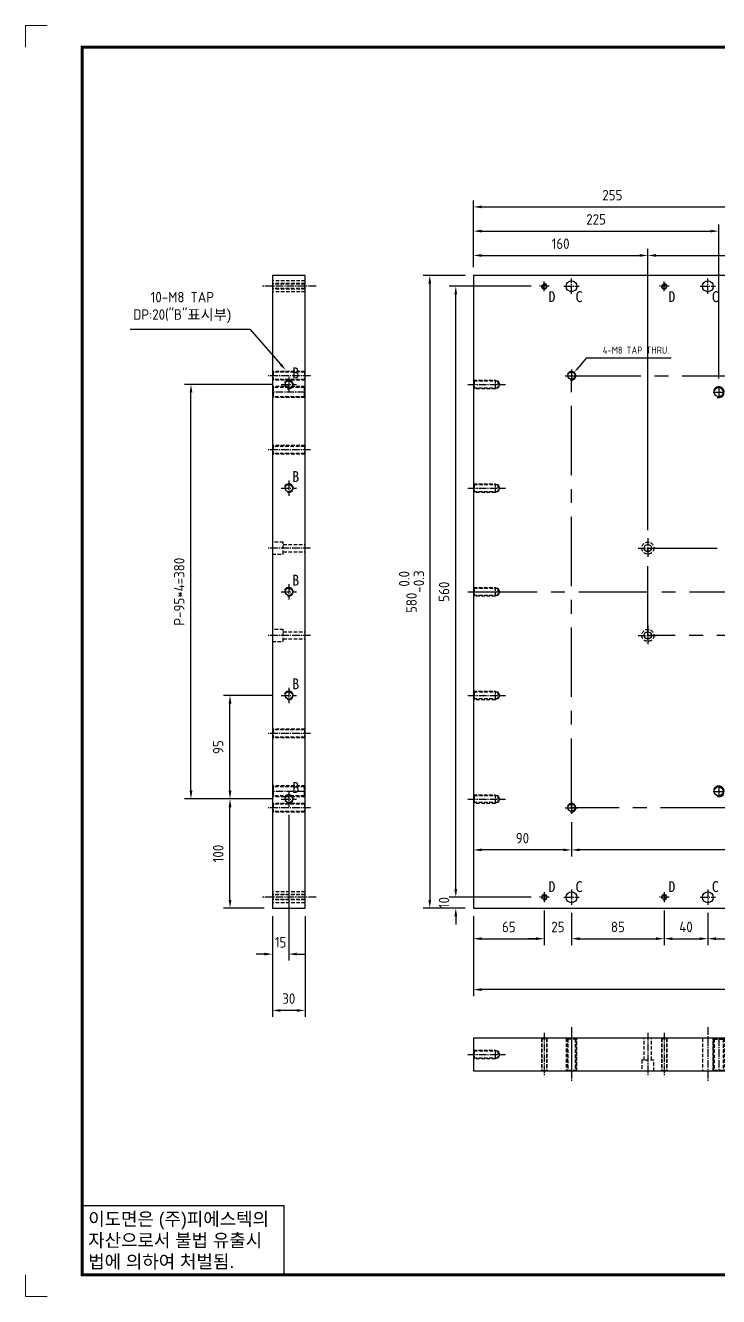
# Model space of a CAD drawing. Header units: millimetres. Extents: x 282 to 14566, y -4134 to 5341.
# Drawn here: x 1923 to 2559, y -1666 to -501 of the extents above; entities that cross this region are included whole.
import ezdxf
from ezdxf.enums import TextEntityAlignment as Align

# ---------------------------------------------------------------- set-up
doc = ezdxf.new("R2010")
doc.units = ezdxf.units.MM
for name, pattern in [('CENTER', [50.8, 31.75, -6.35, 6.35, -6.35]), ('CENTER1', [10, 7, -1, 1, -1]), ('CENTERX2', [101.6, 63.5, -12.7, 12.7, -12.7]), ('HIDDEN2', [4.7625, 3.175, -1.5875])]:
    doc.linetypes.add(name, pattern=pattern)
for name, color, linetype in [('CENTER', 1, 'CENTER'), ('FORMAT-1', 7, 'Continuous'), ('THIN', 3, 'Continuous')]:
    doc.layers.add(name, color=color, linetype=linetype)
doc.styles.add('h1', font='')
doc.styles.add('HAN', font='')
doc.styles.get("Standard").update_dxf_attribs({"font": 'ISOCP.SHX', "bigfont": 'WHGTXT.SHX'})
doc.styles.get('h1').set_extended_font_data('New Gulim')
doc.styles.get('HAN').set_extended_font_data('GulimChe')
doc.dimstyles.new('PS-2', dxfattribs={"dimscale": 2, "dimtxt": 3.2, "dimasz": 2.5, "dimexe": 2, "dimexo": 2.5, "dimgap": 2, "dimtad": 1, "dimtoh": 1, "dimrnd": 0.05, "dimzin": 12, "dimdsep": 46, "dimtxsty": 'Standard', "dimcen": 0, "dimclrt": 2, "dimazin": 3, "dimtfac": 1, "dimtofl": 0, "dimtmove": 0, "dimatfit": 3, "dimfxl": 0, "dimtolj": 1, "dimtzin": 0, "dimarcsym": 0})
doc.dimstyles.new('PS-3', dxfattribs={"dimscale": 3, "dimtxt": 3.2, "dimasz": 2.5, "dimexe": 2, "dimexo": 2.5, "dimgap": 2, "dimtad": 1, "dimtoh": 1, "dimrnd": 0.05, "dimzin": 12, "dimdsep": 46, "dimtxsty": 'Standard', "dimcen": 0, "dimclrt": 2, "dimazin": 3, "dimtfac": 1, "dimtofl": 0, "dimtmove": 0, "dimatfit": 3, "dimfxl": 0, "dimtolj": 1, "dimtzin": 0, "dimarcsym": 0})

# ---------------------------------------------------------------- blocks, each defined once
blk = doc.blocks.new('A$C065017E1')
at = {"color": 1, "linetype": 'CENTER1'}
for p, q in [((-585, 565.4), (-585, 574.6)), ((-560, 563), (-560, 577)), ((-475, 565.4), (-475, 574.6)), ((-435, 563), (-435, 577)), ((-365, 565.4), (-365, 574.6)), ((-310, 563), (-310, 577)), ((-255, 565.4), (-255, 574.6)), ((-185, 563), (-185, 577)), ((-145, 565.4), (-145, 574.6)), ((-60, 563), (-60, 577)), ((-35, 565.4), (-35, 574.6)), ((-580.4, 570), (-589.6, 570)), ((-567, 570), (-553, 570)), ((-470.4, 570), (-479.6, 570)), ((-442, 570), (-428, 570)), ((-360.4, 570), (-369.6, 570)), ((-317, 570), (-303, 570)), ((-250.4, 570), (-259.6, 570)), ((-192, 570), (-178, 570)), ((-140.4, 570), (-149.6, 570)), ((-67, 570), (-53, 570)), ((-30.4, 570), (-39.6, 570)), ((-655, 480), (-620.6, 480)), ((5, 480), (-29.4, 480)), ((-402, 420), (-388, 420)), ((-395, 413), (-395, 427)), ((-367, 420), (-353, 420)), ((-360, 413), (-360, 427)), ((-332, 420), (-318, 420)), ((-325, 413), (-325, 427)), ((-297, 420), (-283, 420)), ((-290, 413), (-290, 427)), ((-262, 420), (-248, 420)), ((-255, 413), (-255, 427)), ((-655, 385), (-620.6, 385)), ((5, 385), (-29.4, 385)), ((-490, 339), (-490, 321)), ((-160, 339), (-160, 321)), ((-499, 330), (-481, 330)), ((-169, 330), (-151, 330)), ((-655, 290), (-620.6, 290)), ((5, 290), (-29.4, 290)), ((-490, 259), (-490, 241)), ((-160, 259), (-160, 241)), ((-499, 250), (-481, 250)), ((-169, 250), (-151, 250)), ((-655, 195), (-620.6, 195)), ((5, 195), (-29.4, 195)), ((-395, 167), (-395, 153)), ((-360, 167), (-360, 153)), ((-325, 167), (-325, 153)), ((-290, 167), (-290, 153)), ((-255, 167), (-255, 153)), ((-402, 160), (-388, 160)), ((-367, 160), (-353, 160)), ((-332, 160), (-318, 160)), ((-297, 160), (-283, 160)), ((-262, 160), (-248, 160)), ((-655, 100), (-620.6, 100)), ((5, 100), (-29.4, 100)), ((-585, 14.6), (-585, 5.4)), ((-560, 17), (-560, 3)), ((-475, 14.6), (-475, 5.4)), ((-435, 17), (-435, 3)), ((-365, 14.6), (-365, 5.4)), ((-310, 17), (-310, 3)), ((-255, 14.6), (-255, 5.4)), ((-185, 17), (-185, 3)), ((-145, 14.6), (-145, 5.4)), ((-60, 17), (-60, 3)), ((-35, 14.6), (-35, 5.4)), ((-580.4, 10), (-589.6, 10)), ((-567, 10), (-553, 10)), ((-470.4, 10), (-479.6, 10)), ((-442, 10), (-428, 10)), ((-360.4, 10), (-369.6, 10)), ((-317, 10), (-303, 10)), ((-250.4, 10), (-259.6, 10)), ((-192, 10), (-178, 10)), ((-140.4, 10), (-149.6, 10)), ((-67, 10), (-53, 10)), ((-30.4, 10), (-39.6, 10))]:
    blk.add_line(p, q, dxfattribs=at)
at = {"linetype": 'HIDDEN2'}
for p, q in [((-630, 484), (-630, 476)), ((-627.5, 483.3), (-627.5, 476.7)), ((-22.5, 483.3), (-22.5, 476.7)), ((-20, 484), (-20, 476)), ((-630, 389), (-630, 381)), ((-627.5, 388.3), (-627.5, 381.7)), ((-22.5, 388.3), (-22.5, 381.7)), ((-20, 389), (-20, 381)), ((-630, 294), (-630, 286)), ((-627.5, 293.3), (-627.5, 286.7)), ((-22.5, 293.3), (-22.5, 286.7)), ((-20, 294), (-20, 286)), ((-630, 199), (-630, 191)), ((-627.5, 198.3), (-627.5, 191.7)), ((-22.5, 198.3), (-22.5, 191.7)), ((-20, 199), (-20, 191)), ((-630, 104), (-630, 96)), ((-627.5, 103.3), (-627.5, 96.7)), ((-22.5, 103.3), (-22.5, 96.7)), ((-20, 104), (-20, 96))]:
    blk.add_line(p, q, dxfattribs=at)
at = {"color": 2, "ltscale": 10}
blk.add_lwpolyline([(-650, 580), (-650, 0), (0, 0), (0, 580)], close=True, dxfattribs=at)
at = {"linetype": 'HIDDEN2'}
for points in [[(-650, 484), (-630, 484), (-628.8, 483.3)], [(-650, 484), (-649.3, 483.3), (-649.3, 476.7), (-650, 476)], [(-649.3, 483.3), (-627.5, 483.3), (-625.6, 480), (-627.5, 476.7), (-649.3, 476.7)], [(-0.7, 483.3), (-22.5, 483.3), (-24.4, 480), (-22.5, 476.7), (-0.7, 476.7)], [(0, 484), (-20, 484), (-21.2, 483.3)], [(0, 484), (-0.7, 483.3), (-0.7, 476.7), (0, 476)], [(-628.8, 476.7), (-630, 476), (-650, 476)], [(-21.2, 476.7), (-20, 476), (0, 476)], [(-650, 389), (-630, 389), (-628.8, 388.3)], [(-650, 389), (-649.3, 388.3), (-649.3, 381.7), (-650, 381)], [(-649.3, 388.3), (-627.5, 388.3), (-625.6, 385), (-627.5, 381.7), (-649.3, 381.7)], [(-0.7, 388.3), (-22.5, 388.3), (-24.4, 385), (-22.5, 381.7), (-0.7, 381.7)], [(0, 389), (-20, 389), (-21.2, 388.3)], [(0, 389), (-0.7, 388.3), (-0.7, 381.7), (0, 381)], [(-628.8, 381.7), (-630, 381), (-650, 381)], [(-21.2, 381.7), (-20, 381), (0, 381)], [(-650, 294), (-630, 294), (-628.8, 293.3)], [(-650, 294), (-649.3, 293.3), (-649.3, 286.7), (-650, 286)], [(-649.3, 293.3), (-627.5, 293.3), (-625.6, 290), (-627.5, 286.7), (-649.3, 286.7)], [(-0.7, 293.3), (-22.5, 293.3), (-24.4, 290), (-22.5, 286.7), (-0.7, 286.7)], [(0, 294), (-20, 294), (-21.2, 293.3)], [(0, 294), (-0.7, 293.3), (-0.7, 286.7), (0, 286)], [(-628.8, 286.7), (-630, 286), (-650, 286)], [(-21.2, 286.7), (-20, 286), (0, 286)], [(-650, 199), (-630, 199), (-628.8, 198.3)], [(-650, 199), (-649.3, 198.3), (-649.3, 191.7), (-650, 191)], [(-649.3, 198.3), (-627.5, 198.3), (-625.6, 195), (-627.5, 191.7), (-649.3, 191.7)], [(-0.7, 198.3), (-22.5, 198.3), (-24.4, 195), (-22.5, 191.7), (-0.7, 191.7)], [(0, 199), (-20, 199), (-21.2, 198.3)], [(0, 199), (-0.7, 198.3), (-0.7, 191.7), (0, 191)], [(-628.8, 191.7), (-630, 191), (-650, 191)], [(-21.2, 191.7), (-20, 191), (0, 191)], [(-650, 104), (-630, 104), (-628.8, 103.3)], [(-650, 104), (-649.3, 103.3), (-649.3, 96.7), (-650, 96)], [(-628.8, 96.7), (-630, 96), (-650, 96)], [(-649.3, 103.3), (-627.5, 103.3), (-625.6, 100), (-627.5, 96.7), (-649.3, 96.7)], [(-0.7, 103.3), (-22.5, 103.3), (-24.4, 100), (-22.5, 96.7), (-0.7, 96.7)], [(0, 104), (-20, 104), (-21.2, 103.3)], [(-21.2, 96.7), (-20, 96), (0, 96)], [(0, 104), (-0.7, 103.3), (-0.7, 96.7), (0, 96)]]:
    blk.add_lwpolyline(points, dxfattribs=at)
at = {"color": 3}
for centre in [(-585, 570), (-475, 570), (-365, 570), (-255, 570), (-145, 570), (-35, 570), (-585, 10), (-475, 10), (-365, 10), (-255, 10), (-145, 10), (-35, 10)]:
    blk.add_circle(centre, 2.1, dxfattribs=at)
at = {"color": 2}
for centre in [(-560, 570), (-435, 570), (-310, 570), (-185, 570), (-60, 570), (-560, 10), (-435, 10), (-310, 10), (-185, 10), (-60, 10)]:
    blk.add_circle(centre, 5, dxfattribs=at)
at = {"ltscale": 10}
for centre in [(-560, 488), (-110, 488), (-395, 420), (-360, 420), (-325, 420), (-290, 420), (-255, 420), (-395, 160), (-360, 160), (-325, 160), (-290, 160), (-255, 160), (-560, 92), (-110, 92)]:
    blk.add_circle(centre, 3.32, dxfattribs=at)
for centre in [(-425, 473), (-350, 473), (-300, 473), (-225, 473), (-425, 107), (-350, 107), (-300, 107), (-225, 107)]:
    blk.add_circle(centre, 4.19)
at = {"linetype": 'HIDDEN2'}
for centre in [(-490, 330), (-160, 330), (-490, 250), (-160, 250)]:
    blk.add_circle(centre, 5.5, dxfattribs=at)
at = {"color": 2, "ltscale": 10}
for centre in [(-490, 330), (-160, 330), (-490, 250), (-160, 250)]:
    blk.add_circle(centre, 3.3, dxfattribs=at)
for centre, start, end in [((-585, 570), 164.966, 104.591), ((-475, 570), 164.966, 104.591), ((-365, 570), 164.966, 104.591), ((-255, 570), 164.966, 104.591), ((-145, 570), 164.966, 104.591), ((-35, 570), 164.966, 104.591), ((-585, 10), 255.409, 195.034), ((-475, 10), 255.409, 195.034), ((-365, 10), 255.409, 195.034), ((-255, 10), 255.409, 195.034), ((-145, 10), 255.409, 195.034), ((-35, 10), 255.409, 195.034)]:
    blk.add_arc(centre, 2.5, start, end)
at = {"layer": 'CENTER', "ltscale": 10}
for p, q in [((-560, 493.7), (-560, 482.3)), ((-110, 493.7), (-110, 482.3)), ((-565.7, 488), (-554.3, 488)), ((-115.7, 488), (-104.3, 488)), ((-560, 97.7), (-560, 86.3)), ((-110, 97.7), (-110, 86.3)), ((-565.7, 92), (-554.3, 92)), ((-115.7, 92), (-104.3, 92))]:
    blk.add_line(p, q, dxfattribs=at)
at = {"layer": 'CENTER'}
for p, q in [((-425, 478), (-425, 468)), ((-350, 478), (-350, 468)), ((-300, 478), (-300, 468)), ((-225, 478), (-225, 468)), ((-430, 473), (-420, 473)), ((-355, 473), (-345, 473)), ((-305, 473), (-295, 473)), ((-230, 473), (-220, 473)), ((-430, 107), (-420, 107)), ((-425, 112), (-425, 102)), ((-355, 107), (-345, 107)), ((-350, 112), (-350, 102)), ((-305, 107), (-295, 107)), ((-300, 112), (-300, 102)), ((-230, 107), (-220, 107)), ((-225, 112), (-225, 102))]:
    blk.add_line(p, q, dxfattribs=at)
at = {"layer": 'THIN', "ltscale": 10}
for centre, start, end in [((-560, 488), 255, 165), ((-110, 488), 255, 165), ((-395, 420), 195, 105), ((-360, 420), 195, 105), ((-325, 420), 195, 105), ((-290, 420), 195, 105), ((-255, 420), 195, 105), ((-395, 160), 255, 165), ((-360, 160), 255, 165), ((-325, 160), 255, 165), ((-290, 160), 255, 165), ((-255, 160), 255, 165), ((-560, 92), 255, 165), ((-110, 92), 255, 165)]:
    blk.add_arc(centre, 4, start, end, dxfattribs=at)
at = {"layer": 'THIN'}
for centre in [(-425, 473), (-350, 473), (-300, 473), (-225, 473), (-425, 107), (-350, 107), (-300, 107), (-225, 107)]:
    blk.add_arc(centre, 5, 255, 165, dxfattribs=at)
blk = doc.blocks.new('A$C016E0C57')
at = {"color": 6, "linetype": 'HIDDEN2'}
for p, q in [((-210, 30), (-210, 0)), ((-209.2, 29.2), (-209.2, 0.8)), ((-200.8, 29.2), (-200.8, 0.8)), ((-200, 30), (-200, 0)), ((-135, 30), (-135, 0)), ((-134.2, 29.2), (-134.2, 0.8)), ((-125.8, 29.2), (-125.8, 0.8)), ((-125, 30), (-125, 0)), ((-85, 30), (-85, 0)), ((-84.2, 29.2), (-84.2, 0.8)), ((-75.8, 29.2), (-75.8, 0.8)), ((-75, 30), (-75, 0)), ((-10, 30), (-10, 0)), ((-9.2, 29.2), (-9.2, 0.8)), ((-0.8, 29.2), (-0.8, 0.8)), ((0, 30), (0, 0))]:
    blk.add_line(p, q, dxfattribs=at)
at = {"color": 6, "linetype": 'CENTER1'}
for p, q in [((-205, 30), (-205, 0)), ((-130, 30), (-130, 0)), ((-80, 30), (-80, 0)), ((-5, 30), (-5, 0))]:
    blk.add_line(p, q, dxfattribs=at)
at = {"color": 6, "linetype": 'HIDDEN2'}
for points in [[(-210, 30), (-209.2, 29.2), (-200.8, 29.2), (-200, 30)], [(-135, 30), (-134.2, 29.2), (-125.8, 29.2), (-125, 30)], [(-85, 30), (-84.2, 29.2), (-75.8, 29.2), (-75, 30)], [(-10, 30), (-9.2, 29.2), (-0.8, 29.2), (0, 30)], [(-210, 0), (-209.2, 0.8), (-200.8, 0.8), (-200, 0)], [(-135, 0), (-134.2, 0.8), (-125.8, 0.8), (-125, 0)], [(-85, 0), (-84.2, 0.8), (-75.8, 0.8), (-75, 0)], [(-10, 0), (-9.2, 0.8), (-0.8, 0.8), (0, 0)]]:
    blk.add_lwpolyline(points, dxfattribs=at)
blk = doc.blocks.new('A$C18A66716')
at = {"color": 251, "linetype": 'CENTER1'}
for p, q in [((-454, 35), (-454, -5)), ((-289, 35), (-289, -5)), ((-254, 35), (-254, -5)), ((-219, 35), (-219, -5)), ((-184, 35), (-184, -5)), ((-149, 35), (-149, -5)), ((-4, 35), (-4, -5))]:
    blk.add_line(p, q, dxfattribs=at)
at = {"color": 251, "linetype": 'HIDDEN2'}
for p, q in [((-458, 30), (-458, 0)), ((-457.3, 29.3), (-457.3, 0.7)), ((-450.7, 29.3), (-450.7, 0.7)), ((-450, 30), (-450, 0)), ((-293, 30), (-293, 0)), ((-292.3, 29.3), (-292.3, 0.7)), ((-285.7, 29.3), (-285.7, 0.7)), ((-285, 30), (-285, 0)), ((-258, 30), (-258, 0)), ((-257.3, 29.3), (-257.3, 0.7)), ((-250.7, 29.3), (-250.7, 0.7)), ((-250, 30), (-250, 0)), ((-223, 30), (-223, 0)), ((-222.3, 29.3), (-222.3, 0.7)), ((-215.7, 29.3), (-215.7, 0.7)), ((-215, 30), (-215, 0)), ((-188, 30), (-188, 0)), ((-187.3, 29.3), (-187.3, 0.7)), ((-180.7, 29.3), (-180.7, 0.7)), ((-180, 30), (-180, 0)), ((-153, 30), (-153, 0)), ((-152.3, 29.3), (-152.3, 0.7)), ((-145.7, 29.3), (-145.7, 0.7)), ((-145, 30), (-145, 0)), ((-8, 30), (-8, 0)), ((-7.3, 29.3), (-7.3, 0.7)), ((-0.7, 29.3), (-0.7, 0.7)), ((0, 30), (0, 0))]:
    blk.add_line(p, q, dxfattribs=at)
for points in [[(-458, 30), (-457.3, 29.3), (-450.7, 29.3), (-450, 30)], [(-293, 30), (-292.3, 29.3), (-285.7, 29.3), (-285, 30)], [(-258, 30), (-257.3, 29.3), (-250.7, 29.3), (-250, 30)], [(-223, 30), (-222.3, 29.3), (-215.7, 29.3), (-215, 30)], [(-188, 30), (-187.3, 29.3), (-180.7, 29.3), (-180, 30)], [(-153, 30), (-152.3, 29.3), (-145.7, 29.3), (-145, 30)], [(-8, 30), (-7.3, 29.3), (-0.7, 29.3), (0, 30)], [(-458, 0), (-457.3, 0.7), (-450.7, 0.7), (-450, 0)], [(-293, 0), (-292.3, 0.7), (-285.7, 0.7), (-285, 0)], [(-258, 0), (-257.3, 0.7), (-250.7, 0.7), (-250, 0)], [(-223, 0), (-222.3, 0.7), (-215.7, 0.7), (-215, 0)], [(-188, 0), (-187.3, 0.7), (-180.7, 0.7), (-180, 0)], [(-153, 0), (-152.3, 0.7), (-145.7, 0.7), (-145, 0)], [(-8, 0), (-7.3, 0.7), (-0.7, 0.7), (0, 0)]]:
    blk.add_lwpolyline(points, dxfattribs=at)
blk = doc.blocks.new('A$C6044187A')
at = {"color": 1, "linetype": 'CENTER1'}
for p, q in [((-585, 35), (-585, -5)), ((-560, 40), (-560, -10)), ((-490, 35), (-490, -5)), ((-475, 35), (-475, -5)), ((-435, 40), (-435, -10)), ((-365, 35), (-365, -5)), ((-310, 40), (-310, -10)), ((-255, 35), (-255, -5)), ((-185, 40), (-185, -10)), ((-160, 35), (-160, -5)), ((-145, 35), (-145, -5)), ((-60, 40), (-60, -10)), ((-35, 35), (-35, -5)), ((-655, 15), (-620.6, 15)), ((5, 15), (-29.4, 15))]:
    blk.add_line(p, q, dxfattribs=at)
at = {"linetype": 'HIDDEN2'}
for p, q in [((-587.5, 30), (-587.5, 0)), ((-587.1, 29.6), (-587.1, 0.4)), ((-582.9, 29.6), (-582.9, 0.4)), ((-582.5, 30), (-582.5, 0)), ((-565, 30), (-565, 0)), ((-493.3, 10), (-493.3, 30)), ((-486.7, 10), (-486.7, 30)), ((-477.5, 30), (-477.5, 0)), ((-477.1, 29.6), (-477.1, 0.4)), ((-472.9, 29.6), (-472.9, 0.4)), ((-472.5, 30), (-472.5, 0)), ((-440, 30), (-440, 0)), ((-367.5, 30), (-367.5, 0)), ((-367.1, 29.6), (-367.1, 0.4)), ((-362.9, 29.6), (-362.9, 0.4)), ((-362.5, 30), (-362.5, 0)), ((-315, 30), (-315, 0)), ((-257.5, 30), (-257.5, 0)), ((-257.1, 29.6), (-257.1, 0.4)), ((-252.9, 29.6), (-252.9, 0.4)), ((-252.5, 30), (-252.5, 0)), ((-190, 30), (-190, 0)), ((-163.3, 10), (-163.3, 30)), ((-156.7, 10), (-156.7, 30)), ((-147.5, 30), (-147.5, 0)), ((-147.1, 29.6), (-147.1, 0.4)), ((-142.9, 29.6), (-142.9, 0.4)), ((-142.5, 30), (-142.5, 0)), ((-65, 30), (-65, 0)), ((-37.5, 30), (-37.5, 0)), ((-37.1, 29.6), (-37.1, 0.4)), ((-32.9, 29.6), (-32.9, 0.4)), ((-32.5, 30), (-32.5, 0)), ((-630, 19), (-630, 11)), ((-627.5, 18.3), (-627.5, 11.7)), ((-22.5, 18.3), (-22.5, 11.7)), ((-20, 19), (-20, 11))]:
    blk.add_line(p, q, dxfattribs=at)
at = {"color": 2, "ltscale": 10}
blk.add_lwpolyline([(-650, 0), (0, 0), (0, 30), (-650, 30)], close=True, dxfattribs=at)
at = {"linetype": 'HIDDEN2'}
for points in [[(-587.5, 30), (-587.1, 29.6), (-582.9, 29.6), (-582.5, 30)], [(-555, 0), (-555, 30)], [(-477.5, 30), (-477.1, 29.6), (-472.9, 29.6), (-472.5, 30)], [(-430, 0), (-430, 30)], [(-367.5, 30), (-367.1, 29.6), (-362.9, 29.6), (-362.5, 30)], [(-305, 0), (-305, 30)], [(-257.5, 30), (-257.1, 29.6), (-252.9, 29.6), (-252.5, 30)], [(-180, 0), (-180, 30)], [(-147.5, 30), (-147.1, 29.6), (-142.9, 29.6), (-142.5, 30)], [(-55, 0), (-55, 30)], [(-37.5, 30), (-37.1, 29.6), (-32.9, 29.6), (-32.5, 30)], [(-650, 19), (-630, 19), (-628.8, 18.3)], [(-650, 19), (-649.3, 18.3), (-649.3, 11.7), (-650, 11)], [(-628.8, 11.7), (-630, 11), (-650, 11)], [(-649.3, 18.3), (-627.5, 18.3), (-625.6, 15), (-627.5, 11.7), (-649.3, 11.7)], [(-0.7, 18.3), (-22.5, 18.3), (-24.4, 15), (-22.5, 11.7), (-0.7, 11.7)], [(0, 19), (-20, 19), (-21.2, 18.3)], [(-21.2, 11.7), (-20, 11), (0, 11)], [(0, 19), (-0.7, 18.3), (-0.7, 11.7), (0, 11)], [(-587.5, 0), (-587.1, 0.4), (-582.9, 0.4), (-582.5, 0)], [(-484.5, 0), (-484.5, 10), (-495.5, 10), (-495.5, 0)], [(-477.5, 0), (-477.1, 0.4), (-472.9, 0.4), (-472.5, 0)], [(-367.5, 0), (-367.1, 0.4), (-362.9, 0.4), (-362.5, 0)], [(-257.5, 0), (-257.1, 0.4), (-252.9, 0.4), (-252.5, 0)], [(-154.5, 0), (-154.5, 10), (-165.5, 10), (-165.5, 0)], [(-147.5, 0), (-147.1, 0.4), (-142.9, 0.4), (-142.5, 0)], [(-37.5, 0), (-37.1, 0.4), (-32.9, 0.4), (-32.5, 0)]]:
    blk.add_lwpolyline(points, dxfattribs=at)
for name, p in [('A$C18A66716', (-106, 0)), ('A$C016E0C57', (-220, 0))]:
    blk.add_blockref(name, p)
blk = doc.blocks.new('A$C6DBB1F85')
at = {"color": 251, "linetype": 'CENTER1'}
for p, q in [((5.7, 0), (-34.3, 0)), ((5.7, -68), (-34.3, -68)), ((5.7, -328), (-34.3, -328)), ((5.7, -396), (-34.3, -396))]:
    blk.add_line(p, q, dxfattribs=at)
at = {"color": 251, "linetype": 'HIDDEN2'}
for p, q in [((0.7, 4), (-29.3, 4)), ((0, 3.3), (-28.6, 3.3)), ((0.7, -4), (-29.3, -4)), ((0, -3.3), (-28.6, -3.3)), ((0.7, -64), (-29.3, -64)), ((0, -64.7), (-28.6, -64.7)), ((0.7, -72), (-29.3, -72)), ((0, -71.3), (-28.6, -71.3)), ((0.7, -324), (-29.3, -324)), ((0, -324.7), (-28.6, -324.7)), ((0.7, -332), (-29.3, -332)), ((0, -331.3), (-28.6, -331.3)), ((0.7, -392), (-29.3, -392)), ((0, -392.7), (-28.6, -392.7)), ((0.7, -400), (-29.3, -400)), ((0, -399.3), (-28.6, -399.3))]:
    blk.add_line(p, q, dxfattribs=at)
for points in [[(-29.3, 4), (-28.6, 3.3), (-28.6, -3.3), (-29.3, -4)], [(0.7, 4), (0, 3.3), (0, -3.3), (0.7, -4)], [(-29.3, -64), (-28.6, -64.7), (-28.6, -71.3), (-29.3, -72)], [(0.7, -64), (0, -64.7), (0, -71.3), (0.7, -72)], [(-29.3, -324), (-28.6, -324.7), (-28.6, -331.3), (-29.3, -332)], [(0.7, -324), (0, -324.7), (0, -331.3), (0.7, -332)], [(-29.3, -392), (-28.6, -392.7), (-28.6, -399.3), (-29.3, -400)], [(0.7, -392), (0, -392.7), (0, -399.3), (0.7, -400)]]:
    blk.add_lwpolyline(points, dxfattribs=at)
blk = doc.blocks.new('A$C45F8230B')
at = {"color": 6, "linetype": 'HIDDEN2'}
for p, q in [((0.8, 5), (-29.2, 5)), ((0, 4.2), (-28.4, 4.2)), ((0.8, -5), (-29.2, -5)), ((0, -4.2), (-28.4, -4.2)), ((0.8, -361), (-29.2, -361)), ((0.8, -371), (-29.2, -371)), ((0, -361.8), (-28.4, -361.8)), ((0, -370.2), (-28.4, -370.2))]:
    blk.add_line(p, q, dxfattribs=at)
at = {"color": 6, "linetype": 'CENTER1'}
for p, q in [((0.8, 0), (-29.2, 0)), ((0.8, -366), (-29.2, -366))]:
    blk.add_line(p, q, dxfattribs=at)
at = {"color": 6, "linetype": 'HIDDEN2'}
for points in [[(-29.2, 5), (-28.4, 4.2), (-28.4, -4.2), (-29.2, -5)], [(0.8, 5), (0, 4.2), (0, -4.2), (0.8, -5)], [(-29.2, -361), (-28.4, -361.8), (-28.4, -370.2), (-29.2, -371)], [(0.8, -361), (0, -361.8), (0, -370.2), (0.8, -371)]]:
    blk.add_lwpolyline(points, dxfattribs=at)
blk = doc.blocks.new('A$C3AAF212B')
at = {"color": 1, "linetype": 'CENTER1'}
for p, q in [((40, 280), (-10, 280)), ((8, 190), (22, 190)), ((15, 197), (15, 183)), ((8, 95), (22, 95)), ((15, 102), (15, 88)), ((35, 40), (-5, 40)), ((8, 0), (22, 0)), ((15, 7), (15, -7)), ((35, -40), (-5, -40)), ((15, -88), (15, -102)), ((8, -95), (22, -95)), ((15, -183), (15, -197)), ((8, -190), (22, -190)), ((40, -280), (-10, -280))]:
    blk.add_line(p, q, dxfattribs=at)
at = {"linetype": 'HIDDEN2'}
for p, q in [((30, 285), (0, 285)), ((30, 282.5), (0, 282.5)), ((29.6, 282.1), (0.4, 282.1)), ((30, 277.5), (0, 277.5)), ((30, 275), (0, 275)), ((29.6, 277.9), (0.4, 277.9)), ((10, 43.3), (30, 43.3)), ((10, 36.7), (30, 36.7)), ((10, -36.7), (30, -36.7)), ((10, -43.3), (30, -43.3)), ((30, -275), (0, -275)), ((30, -277.5), (0, -277.5)), ((29.6, -277.9), (0.4, -277.9)), ((30, -282.5), (0, -282.5)), ((30, -285), (0, -285)), ((29.6, -282.1), (0.4, -282.1))]:
    blk.add_line(p, q, dxfattribs=at)
at = {"color": 2, "ltscale": 10}
blk.add_lwpolyline([(0, -290), (30, -290), (30, 290), (0, 290)], close=True, dxfattribs=at)
at = {"linetype": 'HIDDEN2'}
for points in [[(0, 277.5), (0.4, 277.9), (0.4, 282.1), (0, 282.5)], [(30, 277.5), (29.6, 277.9), (29.6, 282.1), (30, 282.5)], [(0, 34.5), (10, 34.5), (10, 45.5), (0, 45.5)], [(0, -45.5), (10, -45.5), (10, -34.5), (0, -34.5)], [(0, -277.5), (0.4, -277.9), (0.4, -282.1), (0, -282.5)], [(30, -277.5), (29.6, -277.9), (29.6, -282.1), (30, -282.5)]]:
    blk.add_lwpolyline(points, dxfattribs=at)
at = {"ltscale": 10}
for centre in [(15, 190), (15, 95), (15, 0), (15, -95), (15, -190)]:
    blk.add_circle(centre, 3.32, dxfattribs=at)
at = {"layer": 'THIN', "ltscale": 10}
for centre in [(15, 190), (15, 95), (15, 0), (15, -95), (15, -190)]:
    blk.add_arc(centre, 4, 255, 165, dxfattribs=at)
for name, p in [('A$C6DBB1F85', (29.3, 198)), ('A$C45F8230B', (29.2, 183))]:
    blk.add_blockref(name, p)
at = {"color": 3, "style": 'HAN'}
for p in [(18.1, 195.6), (18.1, 100.6), (18.1, 5.6), (18.1, -89.4), (18.1, -184.4)]:
    blk.add_text('B', height=10, dxfattribs=at).set_placement(p)
blk = doc.blocks.new('*D1388')
at = {"color": 0, "lineweight": -2, "ltscale": 10}
for p, q in [((2398.7, -1311.7), (2398.7, -1343.7)), ((2333.7, -1317.1), (2333.7, -1343.7)), ((2341.2, -1337.7), (2391.2, -1337.7))]:
    blk.add_line(p, q, dxfattribs=at)
at = {"color": 0, "ltscale": 10}
for points in [[(2341.2, -1336.4), (2341.2, -1338.9), (2333.7, -1337.7)], [(2391.2, -1336.4), (2391.2, -1338.9), (2398.7, -1337.7)]]:
    blk.add_solid(points, dxfattribs=at)
at = {"layer": 'DEFPOINTS', "color": 0, "ltscale": 10}
for p in [(2398.7, -1304.2), (2333.7, -1309.6), (2398.7, -1337.7)]:
    blk.add_point(p, dxfattribs=at)
at = {"color": 2, "ltscale": 10, "insert": (2366.2, -1326.9), "char_height": 9.6, "attachment_point": 5}
blk.add_mtext('\\A1;65', dxfattribs=at)
blk = doc.blocks.new('*D1389')
at = {"color": 0, "lineweight": -2}
for p, q in [((2398.7, -1311.7), (2398.7, -1343.7)), ((2423.7, -1314.1), (2423.7, -1343.7)), ((2391.2, -1337.7), (2383.7, -1337.7)), ((2431.2, -1337.7), (2438.7, -1337.7))]:
    blk.add_line(p, q, dxfattribs=at)
at = {"color": 0}
for points in [[(2391.2, -1336.4), (2391.2, -1338.9), (2398.7, -1337.7)], [(2431.2, -1336.4), (2431.2, -1338.9), (2423.7, -1337.7)]]:
    blk.add_solid(points, dxfattribs=at)
at = {"layer": 'DEFPOINTS', "color": 0}
for p in [(2398.7, -1304.2), (2423.7, -1306.6), (2423.7, -1337.7)]:
    blk.add_point(p, dxfattribs=at)
at = {"color": 2, "insert": (2411.2, -1326.9), "char_height": 9.6, "attachment_point": 5}
blk.add_mtext('\\A1;25', dxfattribs=at)
blk = doc.blocks.new('*D1390')
at = {"color": 0, "lineweight": -2}
for p, q in [((2423.7, -1314.1), (2423.7, -1343.7)), ((2508.7, -1311.7), (2508.7, -1343.7)), ((2431.2, -1337.7), (2501.2, -1337.7))]:
    blk.add_line(p, q, dxfattribs=at)
at = {"color": 0}
for points in [[(2431.2, -1336.4), (2431.2, -1338.9), (2423.7, -1337.7)], [(2501.2, -1336.4), (2501.2, -1338.9), (2508.7, -1337.7)]]:
    blk.add_solid(points, dxfattribs=at)
at = {"layer": 'DEFPOINTS', "color": 0}
for p in [(2508.7, -1304.2), (2423.7, -1306.6), (2508.7, -1337.7)]:
    blk.add_point(p, dxfattribs=at)
at = {"color": 2, "insert": (2466.2, -1326.9), "char_height": 9.6, "attachment_point": 5}
blk.add_mtext('\\A1;85', dxfattribs=at)
blk = doc.blocks.new('*D1391')
at = {"color": 0, "lineweight": -2}
for p, q in [((2508.7, -1311.7), (2508.7, -1343.7)), ((2548.7, -1314.1), (2548.7, -1343.7)), ((2516.2, -1337.7), (2541.2, -1337.7))]:
    blk.add_line(p, q, dxfattribs=at)
at = {"color": 0}
for points in [[(2516.2, -1336.4), (2516.2, -1338.9), (2508.7, -1337.7)], [(2541.2, -1336.4), (2541.2, -1338.9), (2548.7, -1337.7)]]:
    blk.add_solid(points, dxfattribs=at)
at = {"layer": 'DEFPOINTS', "color": 0}
for p in [(2508.7, -1304.2), (2548.7, -1306.6), (2548.7, -1337.7)]:
    blk.add_point(p, dxfattribs=at)
at = {"color": 2, "insert": (2528.7, -1326.9), "char_height": 9.6, "attachment_point": 5}
blk.add_mtext('\\A1;40', dxfattribs=at)
blk = doc.blocks.new('*D1392')
at = {"color": 0, "lineweight": -2}
for p, q in [((2548.7, -1314.1), (2548.7, -1343.7)), ((2618.7, -1311.7), (2618.7, -1343.7)), ((2556.2, -1337.7), (2611.2, -1337.7))]:
    blk.add_line(p, q, dxfattribs=at)
at = {"color": 0}
for points in [[(2556.2, -1336.4), (2556.2, -1338.9), (2548.7, -1337.7)], [(2611.2, -1336.4), (2611.2, -1338.9), (2618.7, -1337.7)]]:
    blk.add_solid(points, dxfattribs=at)
at = {"layer": 'DEFPOINTS', "color": 0}
for p in [(2618.7, -1304.2), (2548.7, -1306.6), (2618.7, -1337.7)]:
    blk.add_point(p, dxfattribs=at)
at = {"color": 2, "insert": (2583.7, -1326.9), "char_height": 9.6, "attachment_point": 5}
blk.add_mtext('\\A1;70', dxfattribs=at)
blk = doc.blocks.new('*D1399')
at = {"color": 0, "lineweight": -2, "ltscale": 10}
for p, q in [((2333.7, -1317.1), (2333.7, -1390.3)), ((2983.7, -1317.1), (2983.7, -1390.3)), ((2976.2, -1384.3), (2341.2, -1384.3))]:
    blk.add_line(p, q, dxfattribs=at)
at = {"color": 0, "ltscale": 10}
for points in [[(2341.2, -1383.1), (2341.2, -1385.6), (2333.7, -1384.3)], [(2976.2, -1383.1), (2976.2, -1385.6), (2983.7, -1384.3)]]:
    blk.add_solid(points, dxfattribs=at)
at = {"layer": 'DEFPOINTS', "color": 0, "ltscale": 10}
for p in [(2333.7, -1309.6), (2983.7, -1309.6), (2333.7, -1384.3)]:
    blk.add_point(p, dxfattribs=at)
at = {"color": 2, "ltscale": 10, "insert": (2658.7, -1367.7), "char_height": 9.6, "attachment_point": 5}
blk.add_mtext('\\A1;650\\S 0.0^ -0.3;', dxfattribs=at)
blk = doc.blocks.new('*D1404')
at = {"color": 0, "lineweight": -2}
for p, q in [((2317.6, -1292.1), (2317.6, -1284.6)), ((2386.6, -1299.6), (2311.6, -1299.6)), ((2326.2, -1309.6), (2311.6, -1309.6)), ((2317.6, -1317.1), (2317.6, -1324.6))]:
    blk.add_line(p, q, dxfattribs=at)
at = {"color": 0}
for points in [[(2316.3, -1292.1), (2318.8, -1292.1), (2317.6, -1299.6)], [(2316.3, -1317.1), (2318.8, -1317.1), (2317.6, -1309.6)]]:
    blk.add_solid(points, dxfattribs=at)
at = {"layer": 'DEFPOINTS', "color": 0}
for p in [(2317.6, -1299.6), (2394.1, -1299.6), (2333.7, -1309.6)]:
    blk.add_point(p, dxfattribs=at)
at = {"color": 2, "insert": (2306.8, -1304.6), "char_height": 9.6, "attachment_point": 5, "rotation": 90}
blk.add_mtext('\\A1;10', dxfattribs=at)
blk = doc.blocks.new('*D1405')
at = {"color": 0, "lineweight": -2}
for p, q in [((2386.6, -739.6), (2311.6, -739.6)), ((2317.6, -1292.1), (2317.6, -747.1)), ((2386.6, -1299.6), (2311.6, -1299.6))]:
    blk.add_line(p, q, dxfattribs=at)
at = {"color": 0}
for points in [[(2316.3, -747.1), (2318.8, -747.1), (2317.6, -739.6)], [(2316.3, -1292.1), (2318.8, -1292.1), (2317.6, -1299.6)]]:
    blk.add_solid(points, dxfattribs=at)
at = {"layer": 'DEFPOINTS', "color": 0}
for p in [(2317.6, -739.6), (2394.1, -739.6), (2394.1, -1299.6)]:
    blk.add_point(p, dxfattribs=at)
at = {"color": 2, "insert": (2306.8, -1019.6), "char_height": 9.6, "attachment_point": 5, "rotation": 90}
blk.add_mtext('\\A1;560', dxfattribs=at)
blk = doc.blocks.new('*D1406')
at = {"color": 0, "lineweight": -2, "ltscale": 10}
for p, q in [((2326.2, -729.6), (2287.7, -729.6)), ((2293.7, -737.1), (2293.7, -1302.1)), ((2326.2, -1309.6), (2287.7, -1309.6))]:
    blk.add_line(p, q, dxfattribs=at)
at = {"color": 0, "ltscale": 10}
for points in [[(2292.5, -737.1), (2295, -737.1), (2293.7, -729.6)], [(2292.5, -1302.1), (2295, -1302.1), (2293.7, -1309.6)]]:
    blk.add_solid(points, dxfattribs=at)
at = {"layer": 'DEFPOINTS', "color": 0, "ltscale": 10}
for p in [(2333.7, -729.6), (2293.7, -1309.6), (2333.7, -1309.6)]:
    blk.add_point(p, dxfattribs=at)
at = {"color": 2, "ltscale": 10, "insert": (2277, -1019.6), "char_height": 9.6, "attachment_point": 5, "rotation": 90}
blk.add_mtext('\\A1;580\\S 0.0^ -0.3;', dxfattribs=at)
blk = doc.blocks.new('*D1407')
at = {"color": 0, "lineweight": -2}
for p, q in [((2423.7, -1230.8), (2423.7, -1262.3)), ((2873.7, -1230.8), (2873.7, -1262.3)), ((2866.2, -1256.3), (2431.2, -1256.3))]:
    blk.add_line(p, q, dxfattribs=at)
at = {"color": 0}
for points in [[(2431.2, -1255), (2431.2, -1257.5), (2423.7, -1256.3)], [(2866.2, -1255), (2866.2, -1257.5), (2873.7, -1256.3)]]:
    blk.add_solid(points, dxfattribs=at)
at = {"layer": 'DEFPOINTS', "color": 0}
for p in [(2423.7, -1223.3), (2873.7, -1223.3), (2423.7, -1256.3)]:
    blk.add_point(p, dxfattribs=at)
at = {"color": 2, "insert": (2648.7, -1245.5), "char_height": 9.6, "attachment_point": 5}
blk.add_mtext('\\A1;450', dxfattribs=at)
blk = doc.blocks.new('*D1408')
at = {"color": 0, "lineweight": -2}
for p, q in [((2333.7, -1230.8), (2333.7, -1262.3)), ((2423.7, -1230.8), (2423.7, -1262.3)), ((2416.2, -1256.3), (2341.2, -1256.3))]:
    blk.add_line(p, q, dxfattribs=at)
at = {"color": 0}
for points in [[(2341.2, -1255), (2341.2, -1257.5), (2333.7, -1256.3)], [(2416.2, -1255), (2416.2, -1257.5), (2423.7, -1256.3)]]:
    blk.add_solid(points, dxfattribs=at)
at = {"layer": 'DEFPOINTS', "color": 0}
for p in [(2333.7, -1223.3), (2423.7, -1223.3), (2333.7, -1256.3)]:
    blk.add_point(p, dxfattribs=at)
at = {"color": 2, "insert": (2378.7, -1245.5), "char_height": 9.6, "attachment_point": 5}
blk.add_mtext('\\A1;90', dxfattribs=at)
blk = doc.blocks.new('*D1409')
at = {"color": 0, "lineweight": -2}
for p, q in [((2333.7, -722.1), (2333.7, -705.4)), ((2493.7, -963.1), (2493.7, -705.4)), ((2341.2, -711.4), (2486.2, -711.4))]:
    blk.add_line(p, q, dxfattribs=at)
at = {"color": 0}
for points in [[(2341.2, -710.1), (2341.2, -712.6), (2333.7, -711.4)], [(2486.2, -710.1), (2486.2, -712.6), (2493.7, -711.4)]]:
    blk.add_solid(points, dxfattribs=at)
at = {"layer": 'DEFPOINTS', "color": 0}
for p in [(2493.7, -711.4), (2333.7, -729.6), (2493.7, -970.6)]:
    blk.add_point(p, dxfattribs=at)
at = {"color": 2, "insert": (2413.7, -700.6), "char_height": 9.6, "attachment_point": 5}
blk.add_mtext('\\A1;160', dxfattribs=at)
blk = doc.blocks.new('*D1410')
at = {"color": 0, "lineweight": -2}
for p, q in [((2493.7, -963.1), (2493.7, -705.4)), ((2823.7, -963.1), (2823.7, -705.4)), ((2501.2, -711.4), (2816.2, -711.4))]:
    blk.add_line(p, q, dxfattribs=at)
at = {"color": 0}
for points in [[(2501.2, -710.1), (2501.2, -712.6), (2493.7, -711.4)], [(2816.2, -710.1), (2816.2, -712.6), (2823.7, -711.4)]]:
    blk.add_solid(points, dxfattribs=at)
at = {"layer": 'DEFPOINTS', "color": 0}
for p in [(2823.7, -711.4), (2493.7, -970.6), (2823.7, -970.6)]:
    blk.add_point(p, dxfattribs=at)
at = {"color": 2, "insert": (2658.7, -700.6), "char_height": 9.6, "attachment_point": 5}
blk.add_mtext('\\A1;330', dxfattribs=at)
blk = doc.blocks.new('*D1411')
at = {"color": 0, "lineweight": -2}
for p, q in [((2333.7, -722.1), (2333.7, -683.1)), ((2558.7, -824.1), (2558.7, -683.1)), ((2341.2, -689.1), (2551.2, -689.1))]:
    blk.add_line(p, q, dxfattribs=at)
at = {"color": 0}
for points in [[(2341.2, -687.8), (2341.2, -690.3), (2333.7, -689.1)], [(2551.2, -687.8), (2551.2, -690.3), (2558.7, -689.1)]]:
    blk.add_solid(points, dxfattribs=at)
at = {"layer": 'DEFPOINTS', "color": 0}
for p in [(2558.7, -689.1), (2333.7, -729.6), (2558.7, -831.6)]:
    blk.add_point(p, dxfattribs=at)
at = {"color": 2, "insert": (2446.2, -678.3), "char_height": 9.6, "attachment_point": 5}
blk.add_mtext('\\A1;225', dxfattribs=at)
blk = doc.blocks.new('*D1415')
at = {"color": 0, "lineweight": -2}
for p, q in [((2333.7, -722.1), (2333.7, -660.9)), ((2588.7, -875.1), (2588.7, -660.9)), ((2341.2, -666.9), (2581.2, -666.9))]:
    blk.add_line(p, q, dxfattribs=at)
at = {"color": 0}
for points in [[(2341.2, -665.6), (2341.2, -668.1), (2333.7, -666.9)], [(2581.2, -665.6), (2581.2, -668.1), (2588.7, -666.9)]]:
    blk.add_solid(points, dxfattribs=at)
at = {"layer": 'DEFPOINTS', "color": 0}
for p in [(2588.7, -666.9), (2333.7, -729.6), (2588.7, -882.6)]:
    blk.add_point(p, dxfattribs=at)
at = {"color": 2, "insert": (2461.2, -656.1), "char_height": 9.6, "attachment_point": 5}
blk.add_mtext('\\A1;255', dxfattribs=at)
blk = doc.blocks.new('*D1313')
at = {"color": 0, "lineweight": -2}
for p, q in [((2437.2, -805.4), (2429.5, -814.7)), ((2515.1, -805.4), (2437.2, -805.4))]:
    blk.add_line(p, q, dxfattribs=at)
at = {"color": 0}
blk.add_solid([(2428.8, -814.2), (2430.1, -815.2), (2426.3, -818.6)], dxfattribs=at)
at = {"layer": 'DEFPOINTS', "color": 0}
for p in [(2421.2, -824.7), (2426.3, -818.6)]:
    blk.add_point(p, dxfattribs=at)
at = {"color": 2, "insert": (2482.8, -798.2), "char_height": 6.4, "attachment_point": 5}
blk.add_mtext('\\A1;4-M8 TAP THRU.', dxfattribs=at)
blk = doc.blocks.new('*D1318')
at = {"color": 0, "lineweight": -2, "ltscale": 10}
for p, q in [((2149.9, -1209.6), (2104.5, -1209.6)), ((2110.5, -1302.1), (2110.5, -1217.1)), ((2141.9, -1309.6), (2104.5, -1309.6))]:
    blk.add_line(p, q, dxfattribs=at)
at = {"color": 0, "ltscale": 10}
for points in [[(2109.3, -1217.1), (2111.8, -1217.1), (2110.5, -1209.6)], [(2109.3, -1302.1), (2111.8, -1302.1), (2110.5, -1309.6)]]:
    blk.add_solid(points, dxfattribs=at)
at = {"layer": 'DEFPOINTS', "color": 0, "ltscale": 10}
for p in [(2110.5, -1209.6), (2157.4, -1209.6), (2149.4, -1309.6)]:
    blk.add_point(p, dxfattribs=at)
at = {"color": 2, "ltscale": 10, "insert": (2099.7, -1259.6), "char_height": 9.6, "attachment_point": 5, "rotation": 90}
blk.add_mtext('\\A1;100', dxfattribs=at)
blk = doc.blocks.new('*D1319')
at = {"color": 0, "lineweight": -2, "ltscale": 10}
for p, q in [((2149.9, -1114.6), (2104.5, -1114.6)), ((2110.5, -1202.1), (2110.5, -1122.1)), ((2149.9, -1209.6), (2104.5, -1209.6))]:
    blk.add_line(p, q, dxfattribs=at)
at = {"color": 0, "ltscale": 10}
for points in [[(2109.3, -1122.1), (2111.8, -1122.1), (2110.5, -1114.6)], [(2109.3, -1202.1), (2111.8, -1202.1), (2110.5, -1209.6)]]:
    blk.add_solid(points, dxfattribs=at)
at = {"layer": 'DEFPOINTS', "color": 0, "ltscale": 10}
for p in [(2110.5, -1114.6), (2157.4, -1114.6), (2157.4, -1209.6)]:
    blk.add_point(p, dxfattribs=at)
at = {"color": 2, "ltscale": 10, "insert": (2099.7, -1162.1), "char_height": 9.6, "attachment_point": 5, "rotation": 90}
blk.add_mtext('\\A1;95', dxfattribs=at)
blk = doc.blocks.new('*D1320')
at = {"color": 0, "lineweight": -2, "ltscale": 10}
for p, q in [((2149.9, -829.6), (2068.7, -829.6)), ((2074.7, -1202.1), (2074.7, -837.1)), ((2149.9, -1209.6), (2068.7, -1209.6))]:
    blk.add_line(p, q, dxfattribs=at)
at = {"color": 0, "ltscale": 10}
for points in [[(2073.5, -837.1), (2076, -837.1), (2074.7, -829.6)], [(2073.5, -1202.1), (2076, -1202.1), (2074.7, -1209.6)]]:
    blk.add_solid(points, dxfattribs=at)
at = {"layer": 'DEFPOINTS', "color": 0, "ltscale": 10}
for p in [(2074.7, -829.6), (2157.4, -829.6), (2157.4, -1209.6)]:
    blk.add_point(p, dxfattribs=at)
at = {"color": 2, "ltscale": 10, "insert": (2063.9, -1019.6), "char_height": 9.6, "attachment_point": 5, "rotation": 90}
blk.add_mtext('\\A1;P-95*4=380', dxfattribs=at)
blk = doc.blocks.new('*D1321')
at = {"color": 0, "lineweight": -2, "ltscale": 10}
for p, q in [((2018.8, -779), (2128.7, -779)), ((2128.7, -779), (2156.8, -811))]:
    blk.add_line(p, q, dxfattribs=at)
at = {"color": 0, "ltscale": 10}
blk.add_solid([(2157.7, -810.2), (2155.9, -811.8), (2161.8, -816.6)], dxfattribs=at)
at = {"layer": 'DEFPOINTS', "color": 0, "ltscale": 10}
for p in [(2161.8, -816.6), (2167, -822.6)]:
    blk.add_point(p, dxfattribs=at)
at = {"color": 2, "ltscale": 10, "insert": (2066.8, -759), "char_height": 9.6, "attachment_point": 5}
blk.add_mtext('\\A1;10-M8 TAP\\PDP:20("B"{\\fGulim|b0|i0|c129|p50;표시부)}', dxfattribs=at)
blk = doc.blocks.new('*D1322')
at = {"color": 0, "lineweight": -2, "ltscale": 10}
for p, q in [((2164.4, -1224.1), (2164.4, -1357.8)), ((2149.4, -1317.1), (2149.4, -1357.8)), ((2141.9, -1351.8), (2134.4, -1351.8)), ((2171.9, -1351.8), (2179.4, -1351.8))]:
    blk.add_line(p, q, dxfattribs=at)
at = {"color": 0, "ltscale": 10}
for points in [[(2141.9, -1350.5), (2141.9, -1353), (2149.4, -1351.8)], [(2171.9, -1350.5), (2171.9, -1353), (2164.4, -1351.8)]]:
    blk.add_solid(points, dxfattribs=at)
at = {"layer": 'DEFPOINTS', "color": 0, "ltscale": 10}
for p in [(2164.4, -1216.6), (2149.4, -1309.6), (2164.4, -1351.8)]:
    blk.add_point(p, dxfattribs=at)
at = {"color": 2, "ltscale": 10, "insert": (2156.9, -1341), "char_height": 9.6, "attachment_point": 5}
blk.add_mtext('\\A1;15', dxfattribs=at)
blk = doc.blocks.new('*D1323')
at = {"color": 0, "lineweight": -2, "ltscale": 10}
for p, q in [((2149.4, -1317.1), (2149.4, -1409.4)), ((2179.4, -1317.1), (2179.4, -1409.4)), ((2171.9, -1403.4), (2156.9, -1403.4))]:
    blk.add_line(p, q, dxfattribs=at)
at = {"color": 0, "ltscale": 10}
for points in [[(2156.9, -1402.2), (2156.9, -1404.7), (2149.4, -1403.4)], [(2171.9, -1402.2), (2171.9, -1404.7), (2179.4, -1403.4)]]:
    blk.add_solid(points, dxfattribs=at)
at = {"layer": 'DEFPOINTS', "color": 0, "ltscale": 10}
for p in [(2149.4, -1309.6), (2179.4, -1309.6), (2149.4, -1403.4)]:
    blk.add_point(p, dxfattribs=at)
at = {"color": 2, "ltscale": 10, "insert": (2164.4, -1392.6), "char_height": 9.6, "attachment_point": 5}
blk.add_mtext('\\A1;30', dxfattribs=at)
blk = doc.blocks.new('t3')
for p, q in [((0, 15.88), (46.25, 15.88)), ((0, 15.88), (0, 0)), ((46.25, 15.88), (46.25, 0)), ((0, 0), (46.25, 0))]:
    blk.add_line(p, q)
at = {"color": 1, "style": 'h1'}
for s, p in [('이도면은 (주)피에스텍의', (1.4, 11.29)), ('자산으로서 불법 유출시', (1.4, 6.41)), ('법에 의하여 처벌됨.', (1.4, 1.52))]:
    blk.add_text(s, height=3, dxfattribs=at).set_placement(p)
blk = doc.blocks.new('format-3')
at = {"color": 3, "lineweight": 9}
for p, q in [((0, 286.3), (0, 291.3)), ((5, 291.3), (0, 291.3)), ((0, 5), (0, 0)), ((5, 0), (0, 0))]:
    blk.add_line(p, q, dxfattribs=at)
at = {"layer": 'FORMAT-1', "const_width": 0.7}
blk.add_lwpolyline([(13, 5), (13, 286.3), (414.5, 286.3), (414.5, 5)], close=True, dxfattribs=at)
blk.add_blockref('t3', (13, 5))
at = {"style": 'HAN'}
for tag, height, p in [('MODEL-NAME', 3, (386.1, 31.53)), ('SCALE', 2.7, (320.81, 26.29)), ('PART-NAME', 3, (386.1, 26.29)), ('DRA-BY', 3, (260.72, 19.44)), ('CH-BY', 3, (277.21, 19.44)), ('APP-BY', 3, (293.7, 19.44)), ('PART-NO', 3, (386.1, 21.01)), ('CH-DATE', 2.5, (277.21, 7.47)), ('관련업체', 3, (333.52, 9.26)), ('DRA-DATE', 2.5, (260.72, 7.47)), ('APP-DATE', 2.5, (293.7, 7.47))]:
    blk.add_attdef(tag, text='', height=height, dxfattribs=at).set_placement(p, align=Align.MIDDLE_CENTER)

msp = doc.modelspace()

# ---------------------------------------------------------------- linework, layer by layer
at = {"color": 1, "linetype": 'CENTERX2'}
msp.add_line((2328.714, -1019.64), (2988.714, -1019.64), dxfattribs=at)
for points in [[(2423.714, -821.64), (2873.714, -821.64), (2873.714, -1217.64), (2423.714, -1217.64)], [(2493.714, -979.64), (2823.714, -979.64), (2823.714, -1059.64), (2493.714, -1059.64)]]:
    msp.add_lwpolyline(points, close=True, dxfattribs=at)

# ---------------------------------------------------------------- block references
at = {"xscale": 4, "yscale": 4, "zscale": 4}
msp.add_blockref('format-3', (1922.876, -1665.713), dxfattribs=at)
for name, p in [('A$C3AAF212B', (2149.405, -1019.64)), ('A$C065017E1', (2983.714, -1309.64)), ('A$C6044187A', (2983.714, -1458.88))]:
    msp.add_blockref(name, p)

# ---------------------------------------------------------------- texts
at = {"color": 3, "style": 'HAN'}
for s, p in [('D', (2402.516, -754.11)), ('C', (2427.368, -754.127)), ('D', (2512.516, -754.11)), ('C', (2552.368, -754.127)), ('D', (2402.516, -1294.93)), ('C', (2427.368, -1294.927)), ('D', (2512.516, -1294.93)), ('C', (2552.368, -1294.927))]:
    msp.add_text(s, height=10, dxfattribs=at).set_placement(p)

# ---------------------------------------------------------------- dimensions: what is measured, and where the dimension line sits
for base, p1, p2, picture, middle in [((2588.714, -666.871), (2333.714, -729.64), (2588.714, -882.64), '*D1415', (2461.214, -656.07)), ((2558.714, -689.07), (2333.714, -729.64), (2558.714, -831.64), '*D1411', (2446.214, -678.269)), ((2493.714, -711.362), (2333.714, -729.64), (2493.714, -970.64), '*D1409', (2413.714, -700.562)), ((2333.714, -1256.252), (2423.714, -1223.33), (2333.714, -1223.33), '*D1408', (2378.714, -1245.452)), ((2423.714, -1256.252), (2873.714, -1223.33), (2423.714, -1223.33), '*D1407', (2648.714, -1245.452))]:
    dim = msp.add_linear_dim(base=base, p1=p1, p2=p2, dimstyle='PS-3')
    dim.commit()
    dim.dimension.update_dxf_attribs({"geometry": picture, "text_midpoint": middle})
for base, p1, p2, picture, middle in [((2823.714, -711.362), (2493.714, -970.64), (2823.714, -970.64), '*D1410', (2658.714, -700.562)), ((2423.714, -1337.682), (2398.714, -1304.217), (2423.714, -1306.64), '*D1389', (2411.214, -1326.881)), ((2508.714, -1337.682), (2423.714, -1306.64), (2508.714, -1304.217), '*D1390', (2466.214, -1326.882)), ((2548.714, -1337.682), (2508.714, -1304.217), (2548.714, -1306.64), '*D1391', (2528.714, -1326.882)), ((2618.714, -1337.682), (2548.714, -1306.64), (2618.714, -1304.217), '*D1392', (2583.714, -1326.882))]:
    dim = msp.add_linear_dim(base=base, p1=p1, p2=p2, dimstyle='PS-3', override={"dimtmove": 1})
    dim.commit()
    dim.dimension.update_dxf_attribs({"geometry": picture, "text_midpoint": middle})
at = {"ltscale": 10}
dim = msp.add_linear_dim(base=(2293.727, -1309.64), p1=(2333.714, -729.64), p2=(2333.714, -1309.64), angle=90, dimstyle='PS-3', override={"dimtol": 1, "dimtm": 0.3, "dimtdec": 1}, dxfattribs=at)
dim.commit()
dim.dimension.update_dxf_attribs({"geometry": '*D1406', "text_midpoint": (2277.044, -1019.64)})
dim = msp.add_diameter_dim_2p(p1=(2167.048, -822.642), p2=(2161.761, -816.638), text='10-M8 TAP\\PDP:20("B"{\\fGulim|b0|i0|c129|p50;표시부)}', dimstyle='PS-3', dxfattribs=at)
dim.commit()
dim.dimension.update_dxf_attribs({"geometry": '*D1321', "text_midpoint": (2066.845, -779.034), "dimtype": 163})
dim = msp.add_linear_dim(base=(2317.556, -739.64), p1=(2394.137, -1299.64), p2=(2394.137, -739.64), angle=90, dimstyle='PS-3', override={"dimtmove": 1})
dim.commit()
dim.dimension.update_dxf_attribs({"geometry": '*D1405', "text_midpoint": (2306.756, -1019.64)})
dim = msp.add_diameter_dim_2p(p1=(2421.162, -824.72), p2=(2426.265, -818.559), text='4-M8 TAP THRU.', dimstyle='PS-2')
dim.commit()
dim.dimension.update_dxf_attribs({"geometry": '*D1313', "text_midpoint": (2482.766, -805.398), "dimtype": 163})
dim = msp.add_linear_dim(base=(2074.735, -829.64), p1=(2157.405, -1209.64), p2=(2157.405, -829.64), angle=90, text='P-95*4=<>', dimstyle='PS-3', dxfattribs=at)
dim.commit()
dim.dimension.update_dxf_attribs({"geometry": '*D1320', "text_midpoint": (2063.935, -1019.64)})
for base, p1, p2, picture, middle in [((2110.519, -1114.64), (2157.405, -1209.64), (2157.405, -1114.64), '*D1319', (2099.719, -1162.14)), ((2110.519, -1209.64), (2149.405, -1309.64), (2157.405, -1209.64), '*D1318', (2099.719, -1259.64))]:
    dim = msp.add_linear_dim(base=base, p1=p1, p2=p2, angle=90, dimstyle='PS-3', dxfattribs=at)
    dim.commit()
    dim.dimension.update_dxf_attribs({"geometry": picture, "text_midpoint": middle})
dim = msp.add_linear_dim(base=(2164.405, -1351.784), p1=(2149.405, -1309.64), p2=(2164.405, -1216.64), dimstyle='PS-3', dxfattribs=at)
dim.commit()
dim.dimension.update_dxf_attribs({"geometry": '*D1322', "text_midpoint": (2156.905, -1351.784), "dimtype": 160})
dim = msp.add_linear_dim(base=(2317.556, -1299.64), p1=(2333.714, -1309.64), p2=(2394.137, -1299.64), angle=90, dimstyle='PS-3')
dim.commit()
dim.dimension.update_dxf_attribs({"geometry": '*D1404', "text_midpoint": (2317.556, -1304.64), "dimtype": 160})
for base, p1, p2, override, picture, middle in [((2398.714, -1337.682), (2333.714, -1309.64), (2398.714, -1304.217), {"dimtmove": 1}, '*D1388', (2366.214, -1326.882)), ((2333.714, -1384.348), (2983.714, -1309.64), (2333.714, -1309.64), {"dimtol": 1, "dimtm": 0.3, "dimtdec": 1}, '*D1399', (2658.714, -1367.665))]:
    dim = msp.add_linear_dim(base=base, p1=p1, p2=p2, dimstyle='PS-3', override=override, dxfattribs=at)
    dim.commit()
    dim.dimension.update_dxf_attribs({"geometry": picture, "text_midpoint": middle})
dim = msp.add_linear_dim(base=(2149.405, -1403.407), p1=(2179.405, -1309.64), p2=(2149.405, -1309.64), dimstyle='PS-3', dxfattribs=at)
dim.commit()
dim.dimension.update_dxf_attribs({"geometry": '*D1323', "text_midpoint": (2164.405, -1392.607)})

doc.saveas('drawing.dxf')
